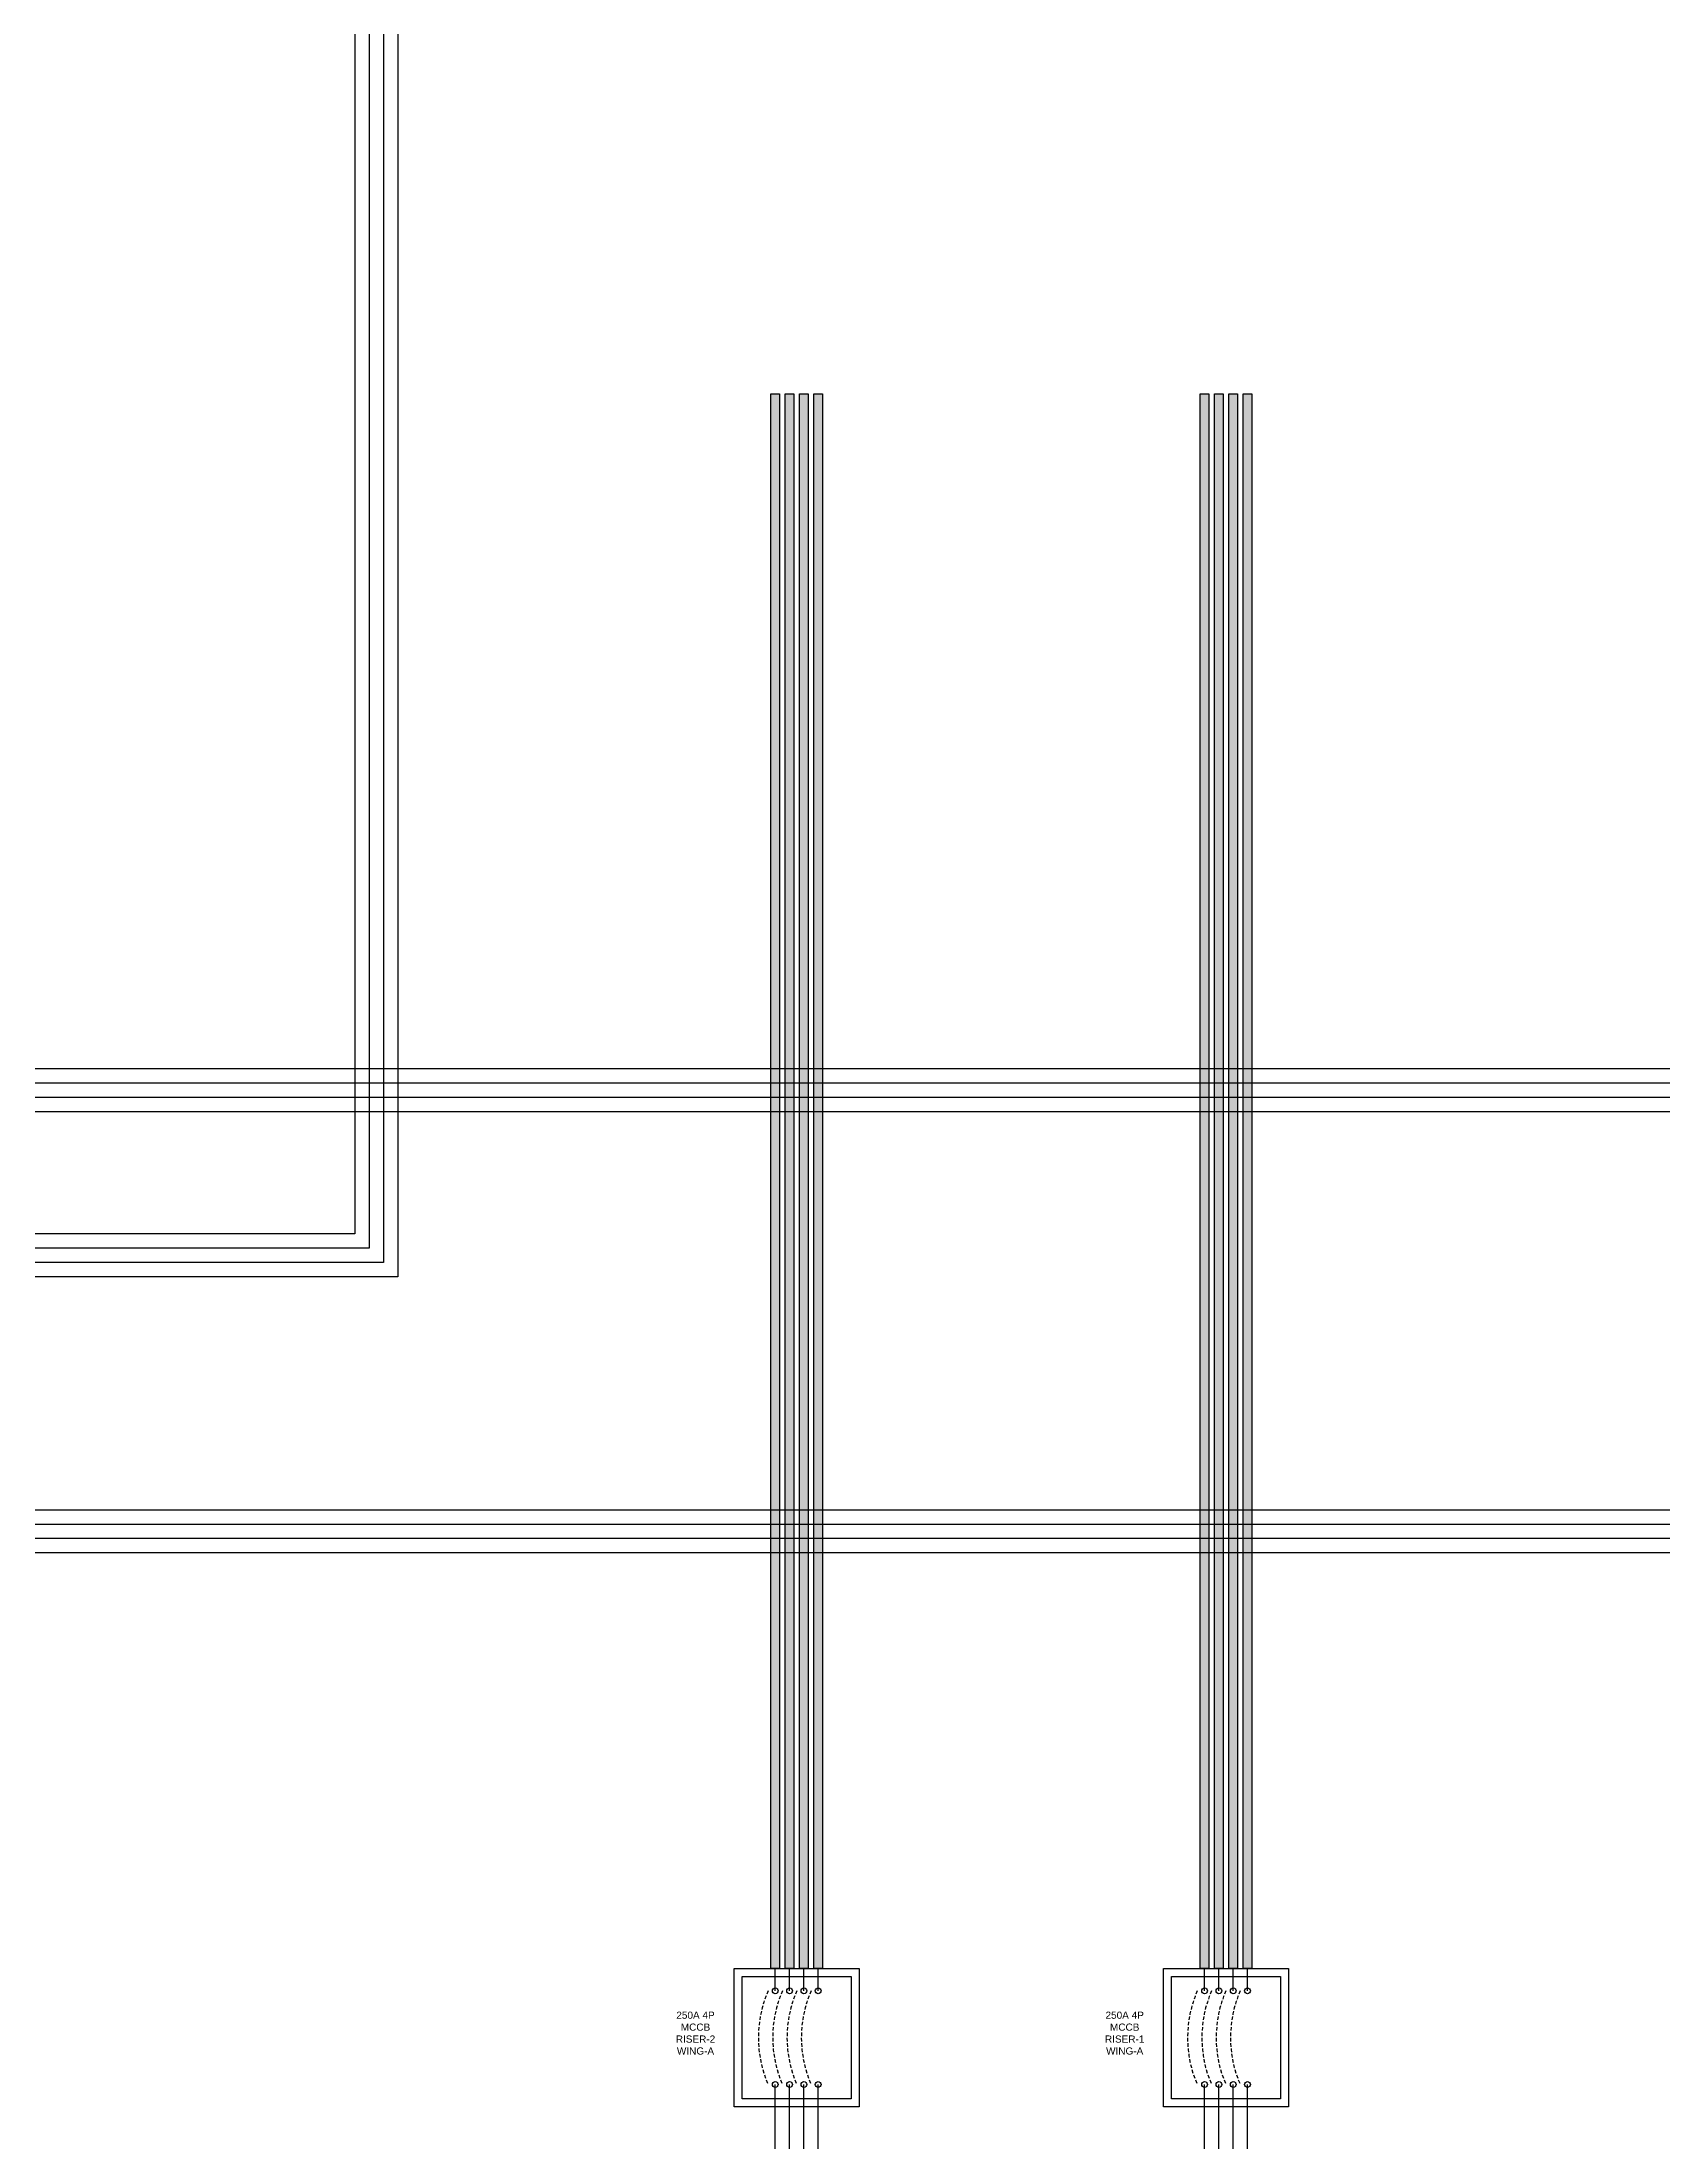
# Model space of a CAD drawing. Header units: inches. Extents: x -137 to 2243, y 16 to 894.
# Drawn here: x 1765.1 to 1878.3, y 283.7 to 430.4 of the extents above; entities that cross this region are included whole.
import ezdxf

# ---------------------------------------------------------------- set-up
doc = ezdxf.new("R2010")
doc.units = ezdxf.units.IN
doc.header["$MEASUREMENT"] = 0
doc.linetypes.add('DASHED2', pattern=[0.375, 0.25, -0.125])
doc.styles.get("Standard").update_dxf_attribs({"font": 'arial.ttf'})

msp = doc.modelspace()

# ---------------------------------------------------------------- hatches: boundary and pattern name
h = msp.add_hatch(color=1)
h.dxf.hatch_style = 1
h.paths.add_polyline_path([(1816.62, 405.82), (1816.02, 405.82), (1816.02, 295.87), (1816.62, 295.87)])
h.paths.add_polyline_path([(1846.6, 405.82), (1846, 405.82), (1846, 358.71), (1846.6, 358.71)])
h.paths.add_polyline_path([(1846.6, 355.71), (1846, 355.71), (1846, 295.87), (1846.6, 295.87)])
h.paths.add_polyline_path([(1846.6, 357.71), (1846, 357.71), (1846, 356.71), (1846.6, 356.71)])
h.paths.add_polyline_path([(1846.6, 358.71), (1846, 358.71), (1846, 357.71), (1846.6, 357.71)])
h.paths.add_polyline_path([(1846.6, 356.71), (1846, 356.71), (1846, 355.71), (1846.6, 355.71)])
h.paths.add_polyline_path([(2006.37, 405.82), (2005.77, 405.82), (2005.77, 295.87), (2006.37, 295.87)])
h.paths.add_polyline_path([(2036.34, 405.82), (2035.74, 405.82), (2035.74, 295.87), (2036.34, 295.87)])
at = {"true_color": 0xf8d731}
h = msp.add_hatch(color=40, dxfattribs=at)
h.dxf.hatch_style = 1
h.paths.add_polyline_path([(1817.62, 405.82), (1817.02, 405.82), (1817.02, 295.87), (1817.62, 295.87)])
h.paths.add_polyline_path([(1847.6, 405.82), (1847, 405.82), (1847, 295.87), (1847.6, 295.87)])
h.paths.add_polyline_path([(2007.37, 405.82), (2006.77, 405.82), (2006.77, 295.87), (2007.37, 295.87)])
h.paths.add_polyline_path([(2037.34, 405.82), (2036.74, 405.82), (2036.74, 295.87), (2037.34, 295.87)])
h = msp.add_hatch(color=5)
h.dxf.hatch_style = 1
h.paths.add_polyline_path([(1818.62, 405.82), (1818.02, 405.82), (1818.02, 295.87), (1818.62, 295.87)])
h.paths.add_polyline_path([(1848.6, 405.82), (1848, 405.82), (1848, 295.87), (1848.6, 295.87)])
h.paths.add_polyline_path([(2008.37, 405.82), (2007.77, 405.82), (2007.77, 295.87), (2008.37, 295.87)])
h.paths.add_polyline_path([(2038.34, 405.82), (2037.74, 405.82), (2037.74, 295.87), (2038.34, 295.87)])
at = {"true_color": 0x000000}
h = msp.add_hatch(color=18, dxfattribs=at)
h.dxf.hatch_style = 1
h.paths.add_polyline_path([(1819.62, 355.71), (1819.02, 355.71), (1819.02, 295.87), (1819.62, 295.87)])
h.paths.add_polyline_path([(1819.62, 405.82), (1819.02, 405.82), (1819.02, 355.71), (1819.62, 355.71)])
h.paths.add_polyline_path([(1849.6, 405.82), (1849, 405.82), (1849, 358.71), (1849.6, 358.71)])
h.paths.add_polyline_path([(1849.6, 358.71), (1849, 358.71), (1849, 357.71), (1849.6, 357.71)])
h.paths.add_polyline_path([(1849.6, 357.71), (1849, 357.71), (1849, 356.71), (1849.6, 356.71)])
h.paths.add_polyline_path([(1849.6, 356.71), (1849, 356.71), (1849, 355.71), (1849.6, 355.71)])
h.paths.add_polyline_path([(1849.6, 355.71), (1849, 355.71), (1849, 295.87), (1849.6, 295.87)])
h.paths.add_polyline_path([(2009.37, 405.82), (2008.77, 405.82), (2008.77, 295.87), (2009.37, 295.87)])
h.paths.add_polyline_path([(2039.34, 405.82), (2038.74, 405.82), (2038.74, 295.87), (2039.34, 295.87)])

# ---------------------------------------------------------------- linework, layer by layer
at = {"color": 2, "true_color": 0xf1eb1f}
for p, q in [((1786.96, 617.74), (1786.96, 347.16)), ((1787.96, 617.74), (1787.96, 346.16)), ((1788.96, 617.74), (1788.96, 345.16)), ((1789.96, 617.74), (1789.96, 344.16)), ((1786.96, 347.16), (1145.52, 347.16)), ((1787.96, 346.16), (1146.52, 346.16)), ((1788.96, 345.16), (1147.52, 345.16)), ((1789.96, 344.16), (1148.52, 344.16)), ((1167.78, 327.9), (1925.5, 327.9)), ((1168.78, 326.9), (1924.5, 326.9)), ((1169.78, 325.9), (1923.5, 325.9)), ((1170.78, 324.9), (1922.5, 324.9))]:
    msp.add_line(p, q, dxfattribs=at)
for p, q in [((517.04, 358.71), (1932.87, 358.71)), ((518.04, 357.71), (1931.87, 357.71)), ((519.04, 356.71), (1930.87, 356.71)), ((520.04, 355.71), (1929.87, 355.71)), ((1816.32, 250.62), (1816.32, 287.76)), ((1817.32, 250.62), (1817.32, 287.76)), ((1818.32, 250.62), (1818.32, 287.76)), ((1819.32, 250.62), (1819.32, 287.76)), ((1846.3, 250.62), (1846.3, 287.76)), ((1847.3, 250.62), (1847.3, 287.76)), ((1848.3, 250.62), (1848.3, 287.76)), ((1849.3, 250.62), (1849.3, 287.76))]:
    msp.add_line(p, q)
at = {"color": 18, "true_color": 0x000000}
for p, q in [((1816.32, 294.3), (1816.32, 295.87)), ((1817.32, 294.3), (1817.32, 295.87)), ((1818.32, 294.3), (1818.32, 295.87)), ((1819.32, 294.3), (1819.32, 295.87)), ((1846.3, 294.3), (1846.3, 295.87)), ((1847.3, 294.3), (1847.3, 295.87)), ((1848.3, 294.3), (1848.3, 295.87)), ((1849.3, 294.3), (1849.3, 295.87))]:
    msp.add_line(p, q, dxfattribs=at)
for points in [[(1816.02, 405.82), (1816.62, 405.82), (1816.62, 295.87), (1816.02, 295.87)], [(1817.02, 405.82), (1817.62, 405.82), (1817.62, 295.87), (1817.02, 295.87)], [(1818.02, 405.82), (1818.62, 405.82), (1818.62, 295.87), (1818.02, 295.87)], [(1819.02, 405.82), (1819.62, 405.82), (1819.62, 295.87), (1819.02, 295.87)], [(1846, 405.82), (1846.6, 405.82), (1846.6, 295.87), (1846, 295.87)], [(1847, 405.82), (1847.6, 405.82), (1847.6, 295.87), (1847, 295.87)], [(1848, 405.82), (1848.6, 405.82), (1848.6, 295.87), (1848, 295.87)], [(1849, 405.82), (1849.6, 405.82), (1849.6, 295.87), (1849, 295.87)]]:
    msp.add_lwpolyline(points, close=True)
for points in [[(1813.46, 295.87), (1822.19, 295.87), (1822.19, 286.19), (1813.46, 286.19)], [(1821.63, 286.76), (1814.02, 286.76), (1814.02, 295.3), (1821.63, 295.3)], [(1843.43, 295.87), (1852.16, 295.87), (1852.16, 286.19), (1843.43, 286.19)], [(1851.6, 286.76), (1843.99, 286.76), (1843.99, 295.3), (1851.6, 295.3)]]:
    msp.add_lwpolyline(points, close=True, dxfattribs=at)
for centre in [(1816.32, 294.3), (1817.32, 294.3), (1818.32, 294.3), (1819.32, 294.3), (1846.3, 294.3), (1847.3, 294.3), (1848.3, 294.3), (1849.3, 294.3), (1816.32, 287.76), (1817.32, 287.76), (1818.32, 287.76), (1819.32, 287.76), (1846.3, 287.76), (1847.3, 287.76), (1848.3, 287.76), (1849.3, 287.76)]:
    msp.add_circle(centre, 0.201, dxfattribs=at)
at = {"color": 18, "linetype": 'DASHED2', "true_color": 0x000000}
for centre in [(1823.35, 291.03), (1824.35, 291.03), (1825.35, 291.03), (1826.35, 291.03), (1853.32, 291.03), (1854.32, 291.03), (1855.32, 291.03), (1856.32, 291.03)]:
    msp.add_arc(centre, 8.21, 156.5048, 203.4952, dxfattribs=at)

# ---------------------------------------------------------------- texts
at = {"color": 18, "true_color": 0x000000, "char_height": 0.5, "attachment_point": 1}
for s, insert in [('\\pxqc;250A 4P MCCB\\PRISER-2 WING-A', (1809.07, 292.85)), ('\\pxqc;250A 4P MCCB\\PRISER-1 WING-A', (1839.04, 292.85))]:
    msp.add_mtext_dynamic_manual_height_columns(s, width=3.3631, gutter_width=1, heights=[0], dxfattribs=dict(at, insert=insert))

doc.saveas('drawing.dxf')
